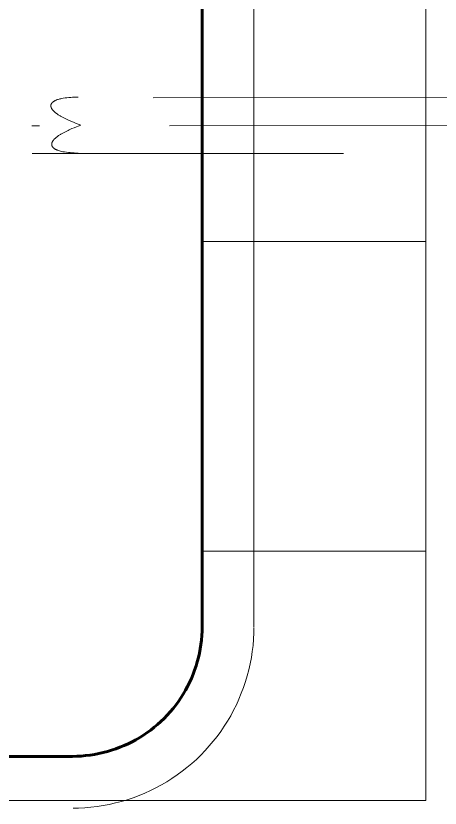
# Model space of a CAD drawing. Header units: millimetres. Extents: x 1.5 to 37.9, y -0.3 to 12.6.
# Drawn here: x 6.097 to 6.424, y 2.32 to 2.931 of the extents above; entities that cross this region are included whole.
import ezdxf

# ---------------------------------------------------------------- set-up
doc = ezdxf.new("R2010")
doc.units = ezdxf.units.MM
doc.linetypes.add('ACAD_ISO02W100', pattern=[15, 12, -3])
for name, color, linetype, lineweight in [('0.2', 6, 'Continuous', 15), ('0.3', 4, 'Continuous', 20), ('0.6', 1, 'Continuous', 60)]:
    doc.layers.add(name, color=color, linetype=linetype, lineweight=lineweight)

msp = doc.modelspace()

# ---------------------------------------------------------------- linework, layer by layer
at = {"extrusion": (1, 0, 0)}
for points in [[(2.75705, 0.17196), (2.75705, 0.22249)], [(2.75705, 0), (2.75705, 0.05053)], [(2.75705, 0.05053), (2.75705, 0.13188)], [(2.5182, 0), (2.5182, 0.05053)], [(2.5182, 0.17196), (2.5182, 0.22249)], [(2.5182, 0.05053), (2.5182, 0.13188)], [(2.32552, 0), (2.32552, 0.05053)], [(2.32552, 0.17196), (2.32552, 0.22249)], [(2.32552, 0.05053), (2.32552, 0.13188)], [(2.32552, 0.13188), (2.32552, 0.17196)]]:
    msp.add_lwpolyline(points, dxfattribs=at)
at = {"layer": '0.2'}
for p, q in [((6.41259, 2.32552), (6.41259, 3.38858)), ((6.41259, 2.75705, 0.05053), (6.24008, 2.75705, 0.05053)), ((6.41259, 2.5182), (6.24008, 2.5182)), ((5.06759, 2.32552), (6.41259, 2.32552))]:
    msp.add_line(p, q, dxfattribs=at)
at = {"layer": '0.2', "linetype": 'ACAD_ISO02W100', "ltscale": 0.02, "extrusion": (-0.20621, -0.000162313, 0.978508)}
for points in [[(-2.86307, 8.32363), (-2.86307, 6.24551)], [(-2.82015, 6.24556), (-2.82015, 8.32389)]]:
    msp.add_lwpolyline(points, dxfattribs=at)
at = {"layer": '0.2', "linetype": 'ACAD_ISO02W100', "ltscale": 0.02, "extrusion": (-0.206412, -0.000163296, 0.978465)}
msp.add_lwpolyline([(-2.84147, 8.33663), (-2.84147, 6.24563)], dxfattribs=at)
at = {"layer": '0.2', "linetype": 'ACAD_ISO02W100', "ltscale": 0.02, "extrusion": (-0.103101, 0.178585, 0.978508)}
for points in [[(-6.41584, 0.91867), (-6.41584, 3.09916)], [(-6.37293, 3.0989), (-6.37293, 0.91809)]]:
    msp.add_lwpolyline(points, dxfattribs=at)
at = {"layer": '0.2', "linetype": 'ACAD_ISO02W100', "ltscale": 0.02, "extrusion": (-0.103227, 0.178772, 0.97846)}
msp.add_lwpolyline([(-6.39436, 0.92112), (-6.39436, 3.11246)], dxfattribs=at)
at = {"layer": '0.2', "ltscale": 0.02}
for points in [[(6.14448, 2.8685, 2.06123), (6.14321, 2.8685, 2.0604), (6.14027, 2.86842, 2.05839), (6.1388, 2.86834, 2.05734), (6.13733, 2.86823, 2.05627), (6.13588, 2.8681, 2.05517), (6.13446, 2.86793, 2.05407), (6.13307, 2.86772, 2.05295), (6.13173, 2.86747, 2.05182), (6.13115, 2.86734, 2.05131), (6.13054, 2.8672, 2.05077), (6.12989, 2.86703, 2.05018), (6.12923, 2.86684, 2.04956), (6.12857, 2.86662, 2.04891), (6.1279, 2.86638, 2.04824), (6.12758, 2.86625, 2.04789), (6.12725, 2.86611, 2.04755), (6.12693, 2.86596, 2.04719), (6.12662, 2.86581, 2.04684), (6.12632, 2.86564, 2.04648), (6.12602, 2.86547, 2.04612), (6.12574, 2.8653, 2.04576), (6.12547, 2.86511, 2.0454), (6.12521, 2.86492, 2.04504), (6.12496, 2.86471, 2.04469), (6.12484, 2.86461, 2.04451), (6.12473, 2.8645, 2.04433), (6.12462, 2.86439, 2.04415), (6.12452, 2.86428, 2.04397), (6.12442, 2.86417, 2.0438), (6.12432, 2.86405, 2.04362), (6.12423, 2.86393, 2.04344), (6.12414, 2.86381, 2.04327), (6.12406, 2.86369, 2.0431), (6.12398, 2.86356, 2.04292), (6.12391, 2.86344, 2.04275), (6.12385, 2.86331, 2.04258), (6.12379, 2.86317, 2.04241), (6.12373, 2.86304, 2.04225), (6.12368, 2.8629, 2.04208), (6.12364, 2.86276, 2.04192), (6.1236, 2.86262, 2.04175), (6.12357, 2.86247, 2.04159), (6.12355, 2.86233, 2.04143), (6.12353, 2.86218, 2.04128), (6.12353, 2.8621, 2.04119), (6.12352, 2.86202, 2.04111), (6.12352, 2.86194, 2.04103), (6.12352, 2.86186, 2.04096), (6.12352, 2.86178, 2.04088), (6.12353, 2.8617, 2.0408), (6.12353, 2.86162, 2.04073), (6.12354, 2.86154, 2.04065), (6.12355, 2.86146, 2.04058), (6.12356, 2.86138, 2.04051), (6.12357, 2.8613, 2.04044), (6.12358, 2.86122, 2.04037), (6.1236, 2.86114, 2.0403), (6.12362, 2.86106, 2.04023), (6.12364, 2.86098, 2.04016), (6.12366, 2.8609, 2.0401), (6.12368, 2.86082, 2.04003), (6.1237, 2.86075, 2.03997), (6.12373, 2.86067, 2.03991), (6.12376, 2.86059, 2.03984), (6.12379, 2.86051, 2.03978), (6.12382, 2.86043, 2.03972), (6.12385, 2.86035, 2.03966), (6.12388, 2.86027, 2.0396), (6.12396, 2.86011, 2.03949), (6.12403, 2.85995, 2.03938), (6.12412, 2.85979, 2.03927), (6.12421, 2.85963, 2.03917), (6.12431, 2.85947, 2.03907), (6.12441, 2.85931, 2.03898), (6.12452, 2.85915, 2.03888), (6.12463, 2.859, 2.0388), (6.12475, 2.85884, 2.03871), (6.12487, 2.85868, 2.03863), (6.125, 2.85852, 2.03855), (6.12514, 2.85836, 2.03847), (6.12528, 2.85821, 2.0384), (6.12542, 2.85805, 2.03833), (6.12557, 2.85789, 2.03827), (6.12573, 2.85774, 2.0382), (6.12588, 2.85758, 2.03814), (6.12605, 2.85742, 2.03809), (6.12622, 2.85727, 2.03803), (6.12639, 2.85711, 2.03798), (6.12656, 2.85696, 2.03793), (6.12674, 2.8568, 2.03789), (6.12711, 2.8565, 2.03781), (6.1275, 2.85619, 2.03773), (6.1279, 2.85589, 2.03767), (6.12832, 2.85559, 2.03762), (6.12874, 2.85529, 2.03758), (6.12918, 2.85499, 2.03755), (6.12963, 2.8547, 2.03752), (6.13009, 2.85441, 2.03751), (6.13056, 2.85412, 2.0375), (6.13103, 2.85384, 2.0375), (6.13152, 2.85356, 2.03751), (6.1325, 2.85301, 2.03755), (6.1335, 2.85247, 2.03761), (6.13452, 2.85195, 2.0377), (6.13554, 2.85145, 2.0378), (6.13656, 2.85097, 2.03793), (6.13757, 2.8505, 2.03806), (6.13954, 2.84964, 2.03837), (6.14139, 2.84887, 2.03869), (6.14307, 2.8482, 2.03902), (6.14453, 2.84765, 2.03932), (6.14656, 2.84692, 2.03975)], [(6.14448, 2.82534, 2.06123), (6.1415, 2.82548, 2.05899), (6.13849, 2.82569, 2.05673), (6.13701, 2.82583, 2.0556), (6.13555, 2.826, 2.05447), (6.13413, 2.82621, 2.05333), (6.13275, 2.82645, 2.05219), (6.13152, 2.82671, 2.05113), (6.13086, 2.82688, 2.05054), (6.13018, 2.82707, 2.04991), (6.12949, 2.82728, 2.04926), (6.12881, 2.82752, 2.04858), (6.12847, 2.82765, 2.04823), (6.12813, 2.82779, 2.04788), (6.1278, 2.82793, 2.04753), (6.12748, 2.82809, 2.04717), (6.12717, 2.82825, 2.04681), (6.12686, 2.82841, 2.04645), (6.12656, 2.82859, 2.04608), (6.12628, 2.82877, 2.04572), (6.126, 2.82897, 2.04536), (6.12574, 2.82917, 2.04499), (6.12562, 2.82927, 2.04481), (6.1255, 2.82938, 2.04463), (6.12538, 2.82949, 2.04445), (6.12527, 2.8296, 2.04427), (6.12516, 2.82971, 2.04409), (6.12506, 2.82983, 2.04391), (6.12496, 2.82994, 2.04374), (6.12487, 2.83006, 2.04356), (6.12478, 2.83018, 2.04338), (6.12469, 2.83031, 2.04321), (6.12462, 2.83044, 2.04304), (6.12454, 2.83057, 2.04286), (6.12448, 2.8307, 2.04269), (6.12441, 2.83083, 2.04252), (6.12436, 2.83097, 2.04235), (6.12431, 2.83111, 2.04219), (6.12426, 2.83125, 2.04202), (6.12423, 2.83139, 2.04186), (6.1242, 2.83154, 2.04169), (6.12417, 2.83169, 2.04153), (6.12415, 2.83185, 2.04137), (6.12415, 2.83193, 2.04129), (6.12414, 2.83201, 2.04121), (6.12414, 2.83209, 2.04113), (6.12414, 2.83217, 2.04105), (6.12414, 2.83224, 2.04098), (6.12414, 2.83232, 2.0409), (6.12415, 2.8324, 2.04083), (6.12415, 2.83248, 2.04075), (6.12416, 2.83256, 2.04068), (6.12417, 2.83264, 2.04061), (6.12419, 2.83272, 2.04054), (6.1242, 2.8328, 2.04047), (6.12421, 2.83288, 2.0404), (6.12423, 2.83296, 2.04034), (6.12425, 2.83304, 2.04027), (6.12427, 2.83312, 2.0402), (6.12429, 2.8332, 2.04014), (6.12432, 2.83327, 2.04008), (6.12434, 2.83335, 2.04001), (6.12437, 2.83343, 2.03995), (6.1244, 2.83351, 2.03989), (6.12443, 2.83359, 2.03983), (6.12446, 2.83367, 2.03977), (6.12449, 2.83375, 2.03972), (6.12456, 2.83391, 2.0396), (6.12464, 2.83407, 2.03949), (6.12472, 2.83423, 2.03939), (6.12481, 2.83439, 2.03929), (6.12491, 2.83454, 2.03919), (6.12501, 2.8347, 2.03909), (6.12512, 2.83486, 2.039), (6.12523, 2.83502, 2.03891), (6.12535, 2.83518, 2.03883), (6.12547, 2.83533, 2.03875), (6.1256, 2.83549, 2.03867), (6.12573, 2.83565, 2.0386), (6.12587, 2.8358, 2.03852), (6.12601, 2.83596, 2.03846), (6.12616, 2.83612, 2.03839), (6.12631, 2.83627, 2.03833), (6.12647, 2.83643, 2.03827), (6.12663, 2.83658, 2.03821), (6.12679, 2.83674, 2.03816), (6.12696, 2.83689, 2.03811), (6.12714, 2.83705, 2.03806), (6.12731, 2.8372, 2.03801), (6.12749, 2.83735, 2.03797), (6.12787, 2.83766, 2.0379), (6.12826, 2.83796, 2.03783), (6.12866, 2.83826, 2.03777), (6.12908, 2.83856, 2.03773), (6.1295, 2.83885, 2.03769), (6.12994, 2.83915, 2.03766), (6.13039, 2.83944, 2.03764), (6.13084, 2.83972, 2.03763), (6.13131, 2.84001, 2.03762), (6.13178, 2.84029, 2.03763), (6.13274, 2.84084, 2.03766), (6.13373, 2.84137, 2.03771), (6.13472, 2.84189, 2.03779), (6.13573, 2.8424, 2.03788), (6.13673, 2.84288, 2.038), (6.13772, 2.84334, 2.03813), (6.13966, 2.84421, 2.03842), (6.14148, 2.84498, 2.03873), (6.14314, 2.84565, 2.03904), (6.14457, 2.8462, 2.03933), (6.14656, 2.84693, 2.03975)]]:
    msp.add_polyline3d(points, dxfattribs=at)
at = {"layer": '0.3'}
for points in [[(6.28008, 2.45972), (6.28008, 3.25972)], [(6.14077, 2.31973), (6.14486, 2.3198), (6.14964, 2.32004), (6.1544, 2.32045), (6.15915, 2.32102), (6.16387, 2.32175), (6.16857, 2.32264), (6.17323, 2.3237), (6.17786, 2.32491), (6.18244, 2.32627), (6.18697, 2.3278), (6.19145, 2.32948), (6.19586, 2.33131), (6.20022, 2.33328), (6.2045, 2.33541), (6.2087, 2.33768), (6.21283, 2.3401), (6.21687, 2.34265), (6.22082, 2.34534), (6.22468, 2.34816), (6.22844, 2.35112), (6.2321, 2.3542), (6.23565, 2.3574), (6.23908, 2.36072), (6.24241, 2.36416), (6.24561, 2.36771), (6.24869, 2.37136), (6.25164, 2.37512), (6.25447, 2.37898), (6.25716, 2.38293), (6.25971, 2.38698), (6.26212, 2.3911), (6.26439, 2.39531), (6.26652, 2.39959), (6.2685, 2.40394), (6.27033, 2.40836), (6.27201, 2.41284), (6.27353, 2.41737), (6.2749, 2.42195), (6.27611, 2.42657), (6.27716, 2.43124), (6.27806, 2.43593), (6.27879, 2.44066), (6.27936, 2.4454), (6.27976, 2.45017), (6.28001, 2.45494), (6.28008, 2.45904)]]:
    msp.add_lwpolyline(points, dxfattribs=at)
at = {"layer": '0.6'}
for points in [[(6.24008, 2.45972), (6.24008, 3.25972)], [(6.14008, 2.35972), (6.1435, 2.35978), (6.14691, 2.35995), (6.15031, 2.36024), (6.1537, 2.36065), (6.15708, 2.36117), (6.16043, 2.36181), (6.16376, 2.36256), (6.16706, 2.36343), (6.17034, 2.36441), (6.17357, 2.36549), (6.17677, 2.36669), (6.17993, 2.368), (6.18303, 2.36941), (6.18609, 2.37093), (6.1891, 2.37255), (6.19204, 2.37428), (6.19493, 2.3761), (6.19775, 2.37802), (6.20051, 2.38004), (6.20319, 2.38215), (6.20581, 2.38435), (6.20834, 2.38664), (6.2108, 2.38901), (6.21317, 2.39147), (6.21546, 2.394), (6.21766, 2.39661), (6.21977, 2.3993), (6.22178, 2.40205), (6.2237, 2.40488), (6.22553, 2.40776), (6.22725, 2.41071), (6.22887, 2.41371), (6.23039, 2.41677), (6.23181, 2.41988), (6.23311, 2.42303), (6.23431, 2.42623), (6.2354, 2.42947), (6.23638, 2.43274), (6.23724, 2.43604), (6.23799, 2.43937), (6.23863, 2.44273), (6.23915, 2.4461), (6.23956, 2.44949), (6.23985, 2.4529), (6.24003, 2.45631), (6.24008, 2.45972)], [(5.34008, 2.35972), (6.14008, 2.35972)]]:
    msp.add_lwpolyline(points, dxfattribs=at)
at = {"layer": '0.6', "extrusion": (1, 0, 0)}
for points in [[(2.45972, 1.15204), (2.45972, 0.35204)], [(2.35972, 1.15204), (2.35972, 0.35204)]]:
    msp.add_lwpolyline(points, dxfattribs=at)

doc.saveas('drawing.dxf')
